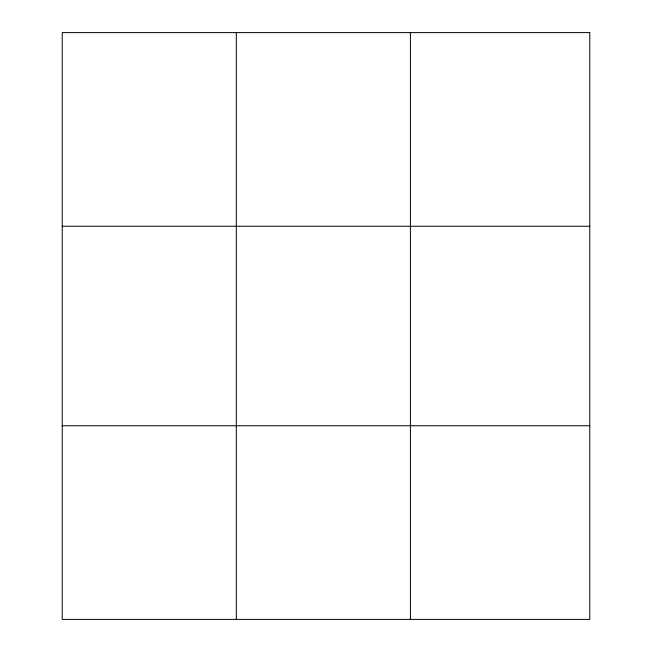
<?xml version="1.0" encoding="UTF-8"?>
<svg xmlns="http://www.w3.org/2000/svg" width="652" height="652" viewBox="0 0 652 652"><rect width="100%" height="100%" fill="white"/><g stroke="black" fill="none" stroke-linecap="round" stroke-linejoin="round"><path stroke-width="0.98" d="M236.317 32.6L236.317 619.4M410.41 32.6L410.41 619.4M62.233 226.244L589.767 226.244M62.233 425.756L589.767 425.756M589.767 32.6L589.767 619.4L62.233 619.4L62.233 32.6L589.767 32.6"/></g></svg>
